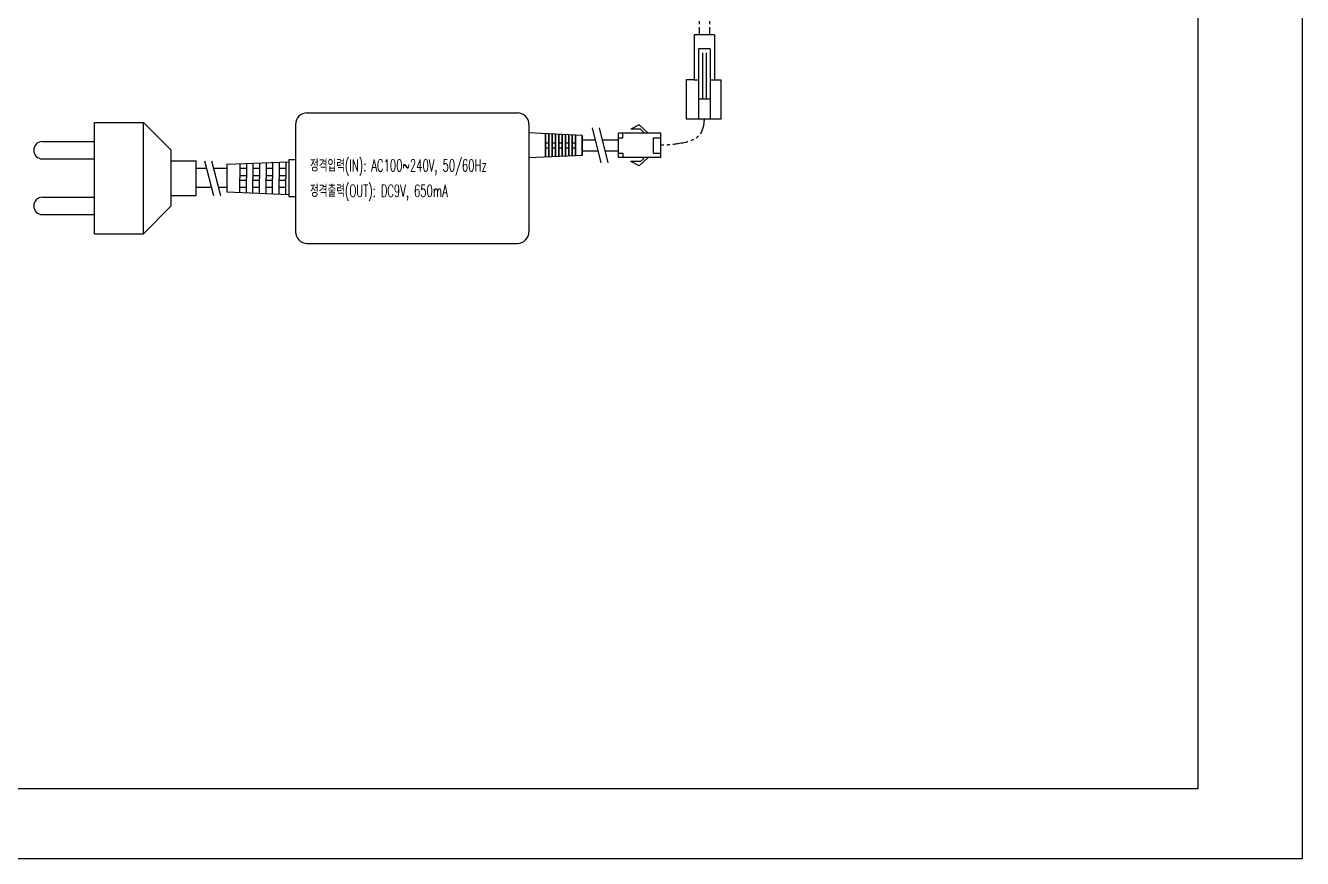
# Model space of a CAD drawing. Extents: x 0 to 841, y -1188 to -594.
# Drawn here: x 474.5 to 841, y -1188 to -948.8 of the extents above; entities that cross this region are included whole.
import ezdxf

# ---------------------------------------------------------------- set-up
doc = ezdxf.new("R2010")
doc.units = 0
doc.header["$LTSCALE"] = 7
doc.header["$MEASUREMENT"] = 0
doc.linetypes.add('PHANTOM2', pattern=[1.25, 0.625, -0.125, 0.125, -0.125, 0.125, -0.125])
doc.layers.get('0').update_dxf_attribs({"color": 2, "linetype": 'CONTINUOUS'})
for name, color, linetype in [('D', 2, 'CONTINUOUS'), ('DIM', 2, 'CONTINUOUS'), ('DWG', 7, 'CONTINUOUS'), ('PH', 3, 'PHANTOM2'), ('TXT', 4, 'CONTINUOUS')]:
    doc.layers.add(name, color=color, linetype=linetype)
doc.styles.add('GHS', font='romans', dxfattribs={"bigfont": 'ghs'})

# ---------------------------------------------------------------- blocks, each defined once
blk = doc.blocks.new('BORDER')
for p, q in [((1, 0), (1, 1)), ((0, 0), (1, 0))]:
    blk.add_line(p, q)

msp = doc.modelspace()

# ---------------------------------------------------------------- linework, layer by layer
at = {"linetype": 'ByBlock'}
for p, q in [((668.77, -956.72), (668.77, -970)), ((669.88, -956.72), (669.88, -970))]:
    msp.add_line(p, q, dxfattribs=at)
at = {"layer": 'D'}
for p, q in [((637.1, -978.26), (639.65, -988.26)), ((639.1, -978.26), (641.65, -988.26)), ((525.88, -987.64), (528.43, -997.64)), ((527.88, -987.64), (530.43, -997.64))]:
    msp.add_line(p, q, dxfattribs=at)
at = {"layer": 'DIM', "color": 0, "linetype": 'ByBlock'}
for p, q in [((666.44, -951.47), (666.44, -964.43)), ((672.21, -951.47), (666.44, -951.47)), ((672.21, -951.47), (672.21, -964.43)), ((666.44, -964.43), (664.1, -964.43)), ((664.1, -964.43), (664.1, -975.74)), ((666.44, -964.43), (667.67, -964.43)), ((670.98, -964.43), (674.03, -964.43)), ((674.03, -964.43), (674.03, -975.74)), ((674.03, -964.43), (674.03, -975.74)), ((670.98, -970), (667.67, -970)), ((674.03, -975.74), (664.1, -975.74))]:
    msp.add_line(p, q, dxfattribs=at)
at = {"layer": 'DIM', "color": 7, "linetype": 'ByBlock'}
for p, q in [((670.98, -955.52), (667.67, -955.52)), ((667.67, -955.52), (667.67, -970)), ((670.98, -955.52), (670.98, -970)), ((667.67, -970), (667.67, -975.74)), ((670.98, -970), (670.98, -975.74)), ((644.72, -986.75), (644.72, -979.77)), ((656.85, -979.77), (644.72, -979.77)), ((656.85, -986.75), (656.85, -979.77)), ((646.13, -986.75), (644.72, -986.75)), ((656.85, -986.75), (646.13, -986.75))]:
    msp.add_line(p, q, dxfattribs=at)
at = {"layer": 'DWG'}
for p, q in [((555.32, -973.89), (615.66, -973.89)), ((494.34, -1008.64), (494.34, -976.64)), ((494.34, -976.64), (508.34, -976.64)), ((508.34, -976.64), (516.34, -984.64)), ((508.34, -1008.64), (508.34, -976.64)), ((551.99, -977.22), (551.99, -1008.05)), ((618.99, -977.22), (618.99, -1008.05)), ((479.34, -982.14), (494.34, -982.14)), ((618.99, -978.72), (618.99, -986.85)), ((632.38, -980.3), (618.99, -979.67)), ((623.77, -979.9), (623.77, -986.62)), ((623.77, -986.62), (623.77, -979.9)), ((624.73, -979.94), (624.73, -986.58)), ((624.73, -986.58), (624.73, -979.94)), ((625.69, -979.99), (625.69, -986.53)), ((625.69, -986.53), (625.69, -979.99)), ((626.64, -980.03), (626.64, -986.49)), ((626.64, -986.49), (626.64, -980.03)), ((627.6, -980.08), (627.6, -986.44)), ((627.6, -986.44), (627.6, -980.08)), ((628.56, -980.12), (628.56, -986.4)), ((628.56, -986.4), (628.56, -980.12)), ((629.51, -980.17), (629.51, -986.35)), ((629.51, -986.35), (629.51, -980.17)), ((630.47, -980.21), (630.47, -986.31)), ((630.47, -986.31), (630.47, -980.21)), ((631.43, -980.26), (631.43, -986.26)), ((631.43, -986.26), (631.43, -980.26)), ((632.38, -980.3), (632.38, -986.22)), ((634.3, -980.39), (632.38, -980.3)), ((632.38, -986.22), (632.38, -980.3)), ((634.3, -980.39), (634.3, -986.13)), ((634.3, -986.13), (634.3, -980.39)), ((634.3, -981.67), (637.97, -981.67)), ((639.97, -981.67), (644.72, -981.67)), ((516.34, -1000.64), (516.34, -984.64)), ((623.77, -982.54), (624.73, -982.54)), ((623.77, -983.98), (624.73, -983.98)), ((625.69, -982.54), (626.64, -982.54)), ((625.69, -983.98), (626.64, -983.98)), ((627.6, -982.54), (628.56, -982.54)), ((627.6, -983.98), (628.56, -983.98)), ((629.51, -982.54), (630.47, -982.54)), ((629.51, -983.98), (630.47, -983.98)), ((631.43, -982.54), (632.38, -982.54)), ((631.43, -983.98), (632.38, -983.98)), ((634.3, -984.85), (638.78, -984.85)), ((640.78, -984.85), (644.72, -984.85)), ((479.34, -987.14), (494.34, -987.14)), ((516.34, -987.64), (523.5, -987.64)), ((523.5, -997.64), (523.5, -987.64)), ((532.26, -988.64), (550.11, -987.94)), ((532.26, -988.64), (532.26, -996.63)), ((536.02, -988.5), (536.02, -992.64)), ((537.9, -988.42), (537.9, -992.64)), ((539.78, -988.35), (539.78, -992.64)), ((541.66, -988.27), (541.66, -992.64)), ((543.53, -988.2), (543.53, -992.64)), ((545.41, -988.13), (545.41, -992.64)), ((547.29, -988.05), (547.29, -992.64)), ((549.17, -987.98), (549.17, -992.64)), ((550.11, -987.33), (551.99, -987.33)), ((550.11, -987.33), (550.11, -997.94)), ((551.99, -988.33), (551.99, -996.94)), ((632.38, -986.22), (618.99, -986.85)), ((634.3, -986.13), (632.38, -986.22)), ((526.46, -989.91), (523.5, -989.91)), ((532.26, -989.91), (528.46, -989.91)), ((537.9, -989.91), (536.02, -989.91)), ((537.9, -991.97), (536.02, -991.97)), ((536.02, -996.77), (536.02, -992.64)), ((537.9, -996.85), (537.9, -992.64)), ((541.66, -989.91), (539.78, -989.91)), ((541.66, -991.97), (539.78, -991.97)), ((539.78, -996.92), (539.78, -992.64)), ((541.66, -997), (541.66, -992.64)), ((545.41, -989.91), (543.53, -989.91)), ((545.41, -991.97), (543.53, -991.97)), ((543.53, -997.07), (543.53, -992.64)), ((545.41, -997.14), (545.41, -992.64)), ((549.17, -989.91), (547.29, -989.91)), ((549.17, -991.97), (547.29, -991.97)), ((547.29, -997.22), (547.29, -992.64)), ((549.17, -997.29), (549.17, -992.64)), ((527.85, -995.36), (523.5, -995.36)), ((532.26, -995.36), (529.85, -995.36)), ((532.26, -996.63), (550.11, -997.33)), ((537.9, -993.3), (536.02, -993.3)), ((537.9, -995.36), (536.02, -995.36)), ((541.66, -993.3), (539.78, -993.3)), ((541.66, -995.36), (539.78, -995.36)), ((545.41, -993.3), (543.53, -993.3)), ((545.41, -995.36), (543.53, -995.36)), ((549.17, -993.3), (547.29, -993.3)), ((549.17, -995.36), (547.29, -995.36)), ((479.34, -998.14), (494.34, -998.14)), ((516.34, -997.64), (523.5, -997.64)), ((550.11, -997.94), (551.99, -997.94)), ((479.34, -1003.14), (494.34, -1003.14)), ((508.34, -1008.64), (516.34, -1000.64)), ((494.34, -1008.64), (508.34, -1008.64)), ((555.32, -1011.39), (615.66, -1011.39))]:
    msp.add_line(p, q, dxfattribs=at)
at = {"layer": 'DWG', "color": 7}
for p, q in [((650.67, -977.39), (648.22, -978.63)), ((653.22, -979.77), (650.67, -977.39)), ((644.72, -981.08), (645.89, -981.08)), ((645.89, -981.08), (645.89, -979.77)), ((650.99, -978.63), (648.22, -978.63)), ((651.84, -979.42), (650.99, -978.63)), ((651.84, -979.42), (651.84, -979.77)), ((654.71, -981.08), (656.85, -981.08)), ((654.71, -985.44), (654.71, -981.08)), ((644.72, -985.44), (645.89, -985.44)), ((645.89, -985.44), (645.89, -986.75)), ((654.71, -985.44), (656.85, -985.44)), ((650.99, -987.89), (648.22, -987.89)), ((650.67, -989.13), (648.22, -987.89)), ((653.22, -986.75), (650.67, -989.13)), ((651.84, -987.1), (650.99, -987.89)), ((651.84, -987.1), (651.84, -986.75))]:
    msp.add_line(p, q, dxfattribs=at)
at = {"layer": 'DWG'}
for centre, radius, start, end in [((555.32, -977.22), 3.33, 90, 180), ((615.66, -977.22), 3.33, 0, 90), ((479.34, -984.64), 2.5, 90, 270), ((479.34, -1000.64), 2.5, 90, 270), ((555.32, -1008.05), 3.33, 180, 270), ((615.66, -1008.05), 3.33, 270, 0)]:
    msp.add_arc(centre, radius, start, end, dxfattribs=at)
at = {"layer": 'PH'}
for p, q in [((667.85, -940.54), (667.85, -951.47)), ((670.85, -940.54), (670.85, -951.47))]:
    msp.add_line(p, q, dxfattribs=at)
msp.add_open_spline([(669.27, -975.74), (669.15, -977.5), (668.51, -981.4), (662.34, -982.89), (658.45, -983.19), (656.85, -983.24)], degree=3, knots=[1.50034, 1.50034, 1.50034, 1.50034, 6.365221, 13.005495, 17.828056, 17.828056, 17.828056, 17.828056], dxfattribs=at)
at = {"layer": 'TXT'}
for p, q in [((811, -614), (811, -1168)), ((811, -1168), (25, -1168))]:
    msp.add_line(p, q, dxfattribs=at)

# ---------------------------------------------------------------- block references
at = {"xscale": 841, "yscale": 594, "zscale": 841}
msp.add_blockref('BORDER', (0, -1188), dxfattribs=at)

# ---------------------------------------------------------------- texts
at = {"layer": 'D', "style": 'GHS', "width": 0.6}
for s, p in [('정격입력(IN): AC100~240V, 50/60Hz', (556.15, -990.77)), ('정격출력(OUT): DC9V, 650mA', (556.15, -998.05))]:
    msp.add_text(s, height=3.5, dxfattribs=at).set_placement(p)

doc.saveas('drawing.dxf')
